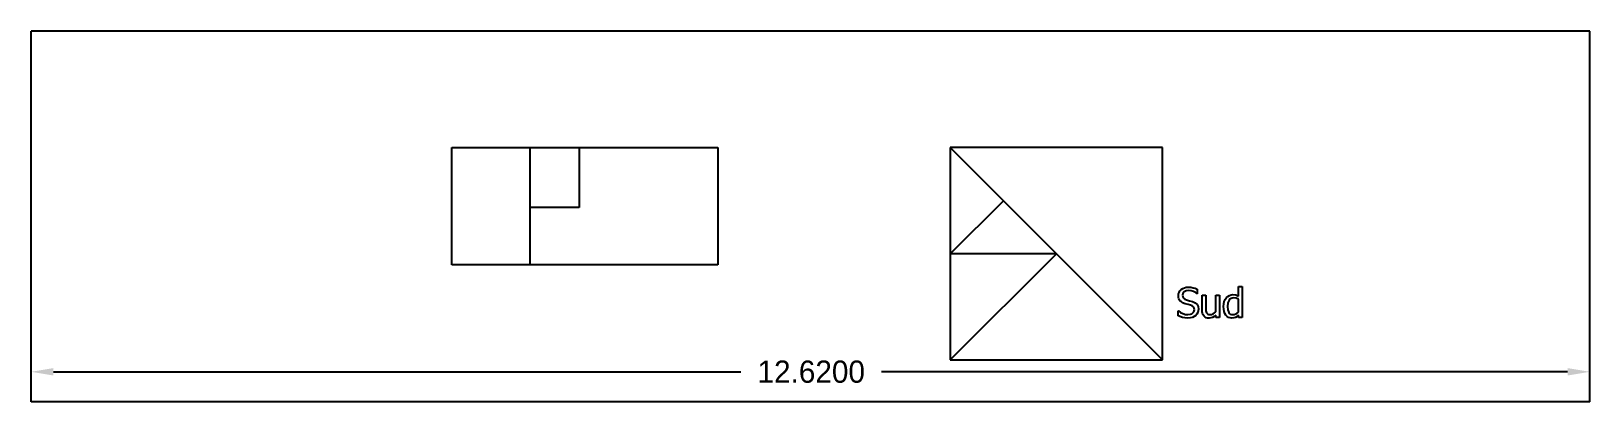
# Model space of a CAD drawing. Header units: metres. Extents: x -6.3 to 6.3, y -1.5 to 1.5.
import ezdxf

# ---------------------------------------------------------------- set-up
doc = ezdxf.new("R2010")
doc.units = ezdxf.units.M
doc.header["$MEASUREMENT"] = 0
doc.dimstyles.get("Standard").update_dxf_attribs({"dimtxt": 0.18, "dimasz": 0.18, "dimexe": 0.18, "dimexo": 0.0625, "dimgap": 0.09, "dimtad": 0, "dimtih": 1, "dimtoh": 1, "dimdec": 4, "dimzin": 0, "dimdsep": 46, "dimtxsty": 'Standard', "dimcen": 0.09, "dimadec": 0, "dimazin": 0, "dimtfac": 1, "dimtdec": 4, "dimtofl": 0, "dimtmove": 0, "dimatfit": 3, "dimfxl": 0, "dimtolj": 1, "dimtzin": 0, "dimarcsym": 0})

# ---------------------------------------------------------------- blocks, each defined once
blk = doc.blocks.new('*D1')
at = {"color": 0, "lineweight": -2}
for p, q in [((-6.31, -1.438), (-6.31, -1.077)), ((6.31, -1.438), (6.31, -1.077)), ((-6.13, -1.257), (-0.564, -1.257)), ((6.13, -1.257), (0.576, -1.257))]:
    blk.add_line(p, q, dxfattribs=at)
at = {"color": 0}
for points in [[(-6.13, -1.227), (-6.13, -1.287), (-6.31, -1.257)], [(6.13, -1.227), (6.13, -1.287), (6.31, -1.257)]]:
    blk.add_solid(points, dxfattribs=at)
at = {"layer": 'Defpoints', "color": 0}
for p in [(6.31, -1.257), (-6.31, -1.5), (6.31, -1.5)]:
    blk.add_point(p, dxfattribs=at)
at = {"color": 0, "insert": (0.006, -1.257), "char_height": 0.18, "attachment_point": 5}
blk.add_mtext('\\A1;12.6200', dxfattribs=at)

msp = doc.modelspace()

# ---------------------------------------------------------------- linework, layer by layer
for p, q in [((-6.31, -1.5), (-6.31, 1.5)), ((6.31, 1.5), (-6.31, 1.5)), ((6.31, -1.5), (6.31, 1.5)), ((-2.90353, -0.39139), (-2.90353, 0.55761)), ((-2.90353, 0.55761), (-2.269, 0.55761)), ((-2.269, 0.07374), (-2.269, 0.55761)), ((-2.269, 0.55761), (-1.87179, 0.55761)), ((-1.87179, 0.55761), (-1.87179, 0.07374)), ((-1.87179, 0.55761), (-0.74953, 0.55761)), ((-0.74953, 0.55761), (-0.74953, -0.39139)), ((2.85071, 0.55761), (1.13171, 0.55761)), ((1.13171, 0.55761), (1.13171, -1.16139)), ((1.13171, 0.55761), (2.85071, -1.16139)), ((2.85071, -1.16139), (2.85071, 0.55761)), ((1.13171, -0.30189), (1.56146, 0.12786)), ((-1.87179, 0.07374), (-2.269, 0.07374)), ((-2.269, -0.39139), (-2.269, 0.07374)), ((1.99121, -0.30189), (1.13171, -1.16139)), ((1.99121, -0.30189), (1.13171, -0.30189)), ((-2.269, -0.39139), (-2.90353, -0.39139)), ((-0.74953, -0.39139), (-2.269, -0.39139)), ((2.97869, -0.64108), (2.98012, -0.62699)), ((2.98012, -0.62699), (2.98441, -0.61409)), ((2.98441, -0.61409), (2.99155, -0.60238)), ((2.99155, -0.60238), (3.00156, -0.59185)), ((3.00156, -0.59185), (3.01379, -0.58316)), ((3.01555, -0.62228), (3.0121, -0.63767)), ((3.01379, -0.58316), (3.02759, -0.57695)), ((3.02589, -0.61018), (3.01555, -0.62228)), ((3.04182, -0.60233), (3.02589, -0.61018)), ((3.02759, -0.57695), (3.04298, -0.57322)), ((3.06206, -0.59972), (3.04182, -0.60233)), ((3.04298, -0.57322), (3.05995, -0.57198)), ((3.05995, -0.57198), (3.07968, -0.573)), ((3.0814, -0.60169), (3.06206, -0.59972)), ((3.07968, -0.573), (3.09831, -0.57604)), ((3.09985, -0.60759), (3.0814, -0.60169)), ((3.09831, -0.57604), (3.11573, -0.58094)), ((3.11623, -0.61612), (3.09985, -0.60759)), ((3.11573, -0.58094), (3.1318, -0.58755)), ((3.12937, -0.62599), (3.11623, -0.61612)), ((3.1318, -0.62599), (3.12937, -0.62599)), ((3.1318, -0.58755), (3.1318, -0.62599)), ((3.46577, -0.644), (3.46577, -0.5655)), ((3.46577, -0.5655), (3.49626, -0.5655)), ((3.49626, -0.5655), (3.49626, -0.81787)), ((2.97972, -0.65436), (2.97869, -0.64108)), ((2.98283, -0.66598), (2.97972, -0.65436)), ((2.98779, -0.67605), (2.98283, -0.66598)), ((2.99442, -0.68471), (2.98779, -0.67605)), ((3.00261, -0.69205), (2.99442, -0.68471)), ((3.01194, -0.69785), (3.00261, -0.69205)), ((3.03432, -0.70612), (3.01194, -0.69785)), ((3.0121, -0.63767), (3.01413, -0.6515)), ((3.01413, -0.6515), (3.02021, -0.66216)), ((3.02021, -0.66216), (3.03015, -0.67003)), ((3.03015, -0.67003), (3.04373, -0.67546)), ((3.05752, -0.7118), (3.03432, -0.70612)), ((3.04373, -0.67546), (3.06871, -0.68171)), ((3.07795, -0.71715), (3.05752, -0.7118)), ((3.06871, -0.68171), (3.0932, -0.68812)), ((3.09142, -0.7227), (3.07795, -0.71715)), ((3.10066, -0.73061), (3.09142, -0.7227)), ((3.0932, -0.68812), (3.11481, -0.69769)), ((3.10601, -0.74103), (3.10066, -0.73061)), ((3.10439, -0.77053), (3.1078, -0.75413)), ((3.1078, -0.75413), (3.10601, -0.74103)), ((3.11481, -0.69769), (3.12969, -0.71115)), ((3.12969, -0.71115), (3.13833, -0.72834)), ((3.13833, -0.72834), (3.14121, -0.7491)), ((3.14121, -0.7491), (3.13977, -0.76313)), ((3.17024, -0.75429), (3.17024, -0.6367)), ((3.17024, -0.6367), (3.20074, -0.6367)), ((3.17132, -0.77124), (3.17024, -0.75429)), ((3.20074, -0.6367), (3.20074, -0.73986)), ((3.20074, -0.73986), (3.20179, -0.76378)), ((3.28216, -0.77197), (3.28216, -0.6367)), ((3.28216, -0.6367), (3.31265, -0.6367)), ((3.31265, -0.6367), (3.31265, -0.81787)), ((3.34428, -0.72866), (3.34582, -0.70642)), ((3.3455, -0.75022), (3.34428, -0.72866)), ((3.34915, -0.76913), (3.3455, -0.75022)), ((3.34582, -0.70642), (3.35044, -0.68739)), ((3.35044, -0.68739), (3.35778, -0.67106)), ((3.35778, -0.67106), (3.36748, -0.65697)), ((3.36748, -0.65697), (3.3784, -0.64641)), ((3.37907, -0.69868), (3.37575, -0.72802)), ((3.37575, -0.72802), (3.3783, -0.75622)), ((3.3783, -0.75622), (3.38597, -0.77692)), ((3.3784, -0.64641), (3.3914, -0.6384)), ((3.38323, -0.68694), (3.37907, -0.69868)), ((3.38905, -0.67717), (3.38323, -0.68694)), ((3.39634, -0.66947), (3.38905, -0.67717)), ((3.3914, -0.6384), (3.40577, -0.63335)), ((3.4049, -0.66397), (3.39634, -0.66947)), ((3.41475, -0.66067), (3.4049, -0.66397)), ((3.40577, -0.63335), (3.42084, -0.63167)), ((3.42587, -0.65957), (3.41475, -0.66067)), ((3.42084, -0.63167), (3.44452, -0.63467)), ((3.44541, -0.66168), (3.42587, -0.65957)), ((3.44452, -0.63467), (3.46577, -0.644)), ((3.46577, -0.6693), (3.44541, -0.66168)), ((3.46577, -0.77376), (3.46577, -0.6693)), ((2.97691, -0.80344), (2.97691, -0.76321)), ((2.97691, -0.76321), (2.97918, -0.76321)), ((3.01153, -0.81682), (2.97691, -0.80344)), ((2.97918, -0.76321), (2.99613, -0.77645)), ((2.99613, -0.77645), (3.01518, -0.78633)), ((3.03191, -0.82089), (3.01153, -0.81682)), ((3.01518, -0.78633), (3.03493, -0.79247)), ((3.05622, -0.82225), (3.03191, -0.82089)), ((3.03493, -0.79247), (3.05395, -0.79452)), ((3.05395, -0.79452), (3.07731, -0.79174)), ((3.07643, -0.82083), (3.05622, -0.82225)), ((3.09296, -0.81658), (3.07643, -0.82083)), ((3.07731, -0.79174), (3.08655, -0.78827)), ((3.08655, -0.78827), (3.09417, -0.78341)), ((3.10689, -0.80968), (3.09296, -0.81658)), ((3.09417, -0.78341), (3.10439, -0.77053)), ((3.11931, -0.80036), (3.10689, -0.80968)), ((3.12854, -0.78973), (3.11931, -0.80036)), ((3.13545, -0.777), (3.12854, -0.78973)), ((3.13977, -0.76313), (3.13545, -0.777)), ((3.17454, -0.78543), (3.17132, -0.77124)), ((3.17971, -0.79715), (3.17454, -0.78543)), ((3.18663, -0.80668), (3.17971, -0.79715)), ((3.19508, -0.81398), (3.18663, -0.80668)), ((3.20487, -0.81901), (3.19508, -0.81398)), ((3.20179, -0.76378), (3.20658, -0.78041)), ((3.21568, -0.82193), (3.20487, -0.81901)), ((3.20658, -0.78041), (3.21098, -0.78645)), ((3.21098, -0.78645), (3.21671, -0.79062)), ((3.22718, -0.8229), (3.21568, -0.82193)), ((3.21671, -0.79062), (3.22452, -0.79306)), ((3.22452, -0.79306), (3.23512, -0.79387)), ((3.24202, -0.8213), (3.22718, -0.8229)), ((3.23512, -0.79387), (3.24668, -0.79229)), ((3.2554, -0.81649), (3.24202, -0.8213)), ((3.24668, -0.79229), (3.25897, -0.78754)), ((3.26841, -0.80861), (3.2554, -0.81649)), ((3.25897, -0.78754), (3.28216, -0.77197)), ((3.28216, -0.79776), (3.26841, -0.80861)), ((3.28216, -0.81787), (3.28216, -0.79776)), ((3.31265, -0.81787), (3.28216, -0.81787)), ((3.35503, -0.78533), (3.34915, -0.76913)), ((3.36293, -0.79873), (3.35503, -0.78533)), ((3.37265, -0.80916), (3.36293, -0.79873)), ((3.38426, -0.81674), (3.37265, -0.80916)), ((3.39738, -0.82136), (3.38426, -0.81674)), ((3.38597, -0.77692), (3.39185, -0.78433)), ((3.39185, -0.78433), (3.39927, -0.78963)), ((3.41159, -0.8229), (3.39738, -0.82136)), ((3.39927, -0.78963), (3.40823, -0.79281)), ((3.40823, -0.79281), (3.41873, -0.79387)), ((3.42781, -0.8212), (3.41159, -0.8229)), ((3.41873, -0.79387), (3.43077, -0.79251)), ((3.44127, -0.81641), (3.42781, -0.8212)), ((3.43077, -0.79251), (3.4429, -0.78843)), ((3.45344, -0.80928), (3.44127, -0.81641)), ((3.4429, -0.78843), (3.4547, -0.78205)), ((3.46577, -0.79938), (3.45344, -0.80928)), ((3.4547, -0.78205), (3.46577, -0.77376)), ((3.46577, -0.81787), (3.46577, -0.79938)), ((3.49626, -0.81787), (3.46577, -0.81787)), ((1.13171, -1.16139), (2.85071, -1.16139)), ((6.31, -1.5), (-6.31, -1.5))]:
    msp.add_line(p, q)

# ---------------------------------------------------------------- dimensions: what is measured, and where the dimension line sits
dim = msp.add_linear_dim(base=(6.31, -1.2573), p1=(-6.31, -1.5), p2=(6.31, -1.5), dimstyle='Standard')
dim.commit()
dim.dimension.update_dxf_attribs({"geometry": '*D1', "text_midpoint": (0.00599, -1.2573), "dimtype": 160})

doc.saveas('drawing.dxf')
